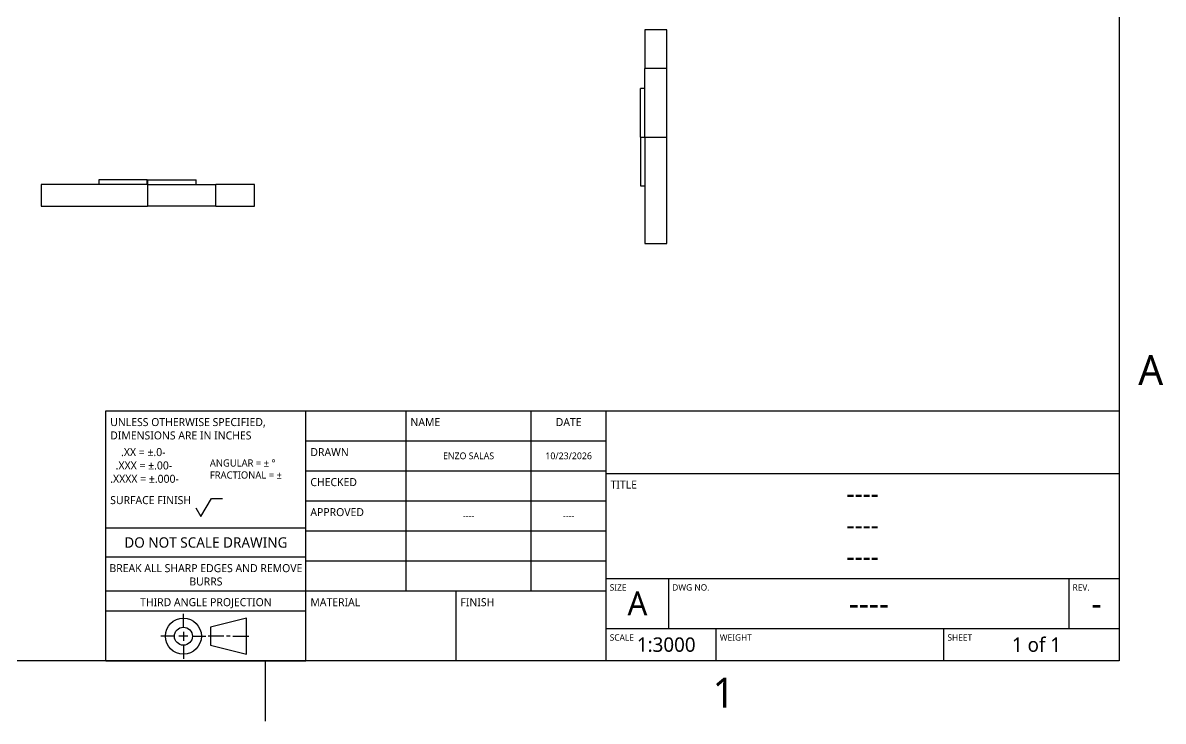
# Model space of a CAD drawing. Extents: x 0 to 11, y 0 to 8.5.
# Drawn here: x 4.07 to 10.9, y 0.02 to 4.21 of the extents above; entities that cross this region are included whole.
import ezdxf

# ---------------------------------------------------------------- set-up
doc = ezdxf.new("R2010")
doc.units = 0
doc.header["$LTSCALE"] = 0.5
doc.header["$MEASUREMENT"] = 0
for name, color, linetype in [('BORDER_FRAME', 7, 'CONTINUOUS'), ('BORDER_ZONES', 7, 'CONTINUOUS'), ('TITLE_BLOCK', 7, 'CONTINUOUS'), ('VISIBLE', 7, 'CONTINUOUS')]:
    doc.layers.add(name, color=color, linetype=linetype)
doc.styles.add('ONSHAPE-STANDARD', font='NotoSans-Regular.ttf')
doc.styles.add('ONSHAPE-STANDARD-FIELDS', font='')
doc.styles.get('ONSHAPE-STANDARD-FIELDS').set_extended_font_data('Noto Sans')

msp = doc.modelspace()

# ---------------------------------------------------------------- linework, layer by layer
at = {"layer": 'BORDER_FRAME'}
for p, q in [((10.639, 8.12), (10.639, 0.38)), ((10.639, 0.38), (0.399, 0.38))]:
    msp.add_line(p, q, dxfattribs=at)
at = {"layer": 'BORDER_ZONES'}
msp.add_line((5.519, 0.38), (5.519, 0.019), dxfattribs=at)
at = {"layer": 'TITLE_BLOCK'}
for p, q in [((4.564, 0.38), (4.564, 1.88)), ((4.564, 1.88), (5.764, 1.88)), ((5.764, 0.38), (5.764, 1.88)), ((5.764, 1.88), (7.564, 1.88)), ((6.364, 0.8), (6.364, 1.88)), ((7.114, 0.8), (7.114, 1.88)), ((7.564, 0.38), (7.564, 1.88)), ((7.564, 1.88), (10.639, 1.88)), ((5.764, 1.7), (7.564, 1.7)), ((5.764, 1.52), (7.564, 1.52)), ((7.564, 1.505), (10.639, 1.505)), ((5.134, 1.24603848), (5.197, 1.35515768)), ((5.197, 1.35515768), (5.263, 1.35515768)), ((5.764, 1.34), (7.564, 1.34)), ((5.104, 1.298), (5.134, 1.24603848)), ((4.564, 1.178), (5.764, 1.178)), ((5.764, 1.16), (7.564, 1.16)), ((4.564, 1.004), (5.764, 1.004)), ((5.764, 0.98), (7.564, 0.98)), ((7.564, 0.875), (10.639, 0.875)), ((7.939, 0.575), (7.939, 0.875)), ((10.339, 0.575), (10.339, 0.875)), ((4.564, 0.8), (5.764, 0.8)), ((5.764, 0.8), (7.564, 0.8)), ((6.664, 0.38), (6.664, 0.8)), ((4.564, 0.68), (5.764, 0.68)), ((5.029, 0.5828), (5.029, 0.6638)), ((5.407, 0.6368), (5.191, 0.5828)), ((5.407, 0.4208), (5.407, 0.6368)), ((5.029, 0.5558), (5.029, 0.5018)), ((5.191, 0.5828), (5.191, 0.4748)), ((7.564, 0.575), (10.639, 0.575)), ((8.224, 0.38), (8.224, 0.575)), ((9.589, 0.38), (9.589, 0.575)), ((4.975, 0.5288), (4.894, 0.5288)), ((5.056, 0.5288), (5.002, 0.5288)), ((5.083, 0.5288), (5.164, 0.5288)), ((5.272, 0.5288), (5.1775, 0.5288)), ((5.3098, 0.5288), (5.2882, 0.5288)), ((5.326, 0.5288), (5.4205, 0.5288)), ((5.029, 0.4748), (5.029, 0.3938)), ((5.191, 0.4748), (5.407, 0.4208)), ((4.564, 0.38), (5.764, 0.38))]:
    msp.add_line(p, q, dxfattribs=at)
for radius in [0.108, 0.054]:
    msp.add_circle((5.029, 0.5288), radius, dxfattribs=at)
at = {"layer": 'VISIBLE'}
for p, q in [((7.79657909, 4.16444791), (7.79657909, 3.93220166)), ((7.92781269, 3.93220166), (7.92781269, 4.16444791)), ((7.79657909, 3.52203785), (7.79657909, 3.93219668)), ((7.92781269, 3.93219668), (7.79657909, 3.93219668)), ((7.92781269, 3.52203785), (7.92781269, 3.93219668)), ((7.77033237, 3.52208236), (7.77033237, 3.81418486)), ((7.77033237, 3.51964985), (7.77033237, 3.22979266)), ((7.79657909, 3.52203785), (7.92781269, 3.52203785)), ((7.79657909, 3.52203508), (7.79657909, 2.88418351)), ((7.92781269, 2.88418351), (7.92781269, 3.52203508)), ((4.81379151, 3.23836549), (4.17593994, 3.23836549)), ((4.17593994, 3.23836549), (4.17593994, 3.10713189)), ((4.81140628, 3.26461221), (4.5215491, 3.26461221)), ((4.81379429, 3.23836549), (5.22395311, 3.23836549)), ((4.81379429, 3.23836549), (4.81379429, 3.10713189)), ((4.81383879, 3.26461221), (5.1059413, 3.26461221)), ((5.22395311, 3.10713189), (5.22395311, 3.23836549)), ((5.45620434, 3.23836549), (5.2239581, 3.23836549)), ((4.17593994, 3.10713189), (4.81379151, 3.10713189)), ((5.22395311, 3.10713189), (4.81379429, 3.10713189)), ((5.2239581, 3.10713189), (5.45620434, 3.10713189)), ((7.79657909, 2.88418351), (7.92781269, 2.88418351))]:
    msp.add_line(p, q, dxfattribs=at)
at = {"layer": 'VISIBLE', "flags": 128}
for points in [[(7.92781269, 4.16444791), (7.92102558, 4.1644528), (7.92052193, 4.16445273), (7.92026316, 4.16445309), (7.91687656, 4.16445129), (7.91458302, 4.16445229), (7.91323118, 4.16445263), (7.91144979, 4.16445182), (7.91139795, 4.16445161), (7.90815573, 4.16444435), (7.90735461, 4.16444473), (7.90594042, 4.16444436), (7.90424501, 4.16445083), (7.9040181, 4.16444983), (7.90311374, 4.16445249), (7.90047236, 4.16444692), (7.89876849, 4.16445176), (7.89864967, 4.1644515), (7.89803756, 4.16445272), (7.89500429, 4.16444568), (7.89465249, 4.16444441), (7.89057456, 4.16444934), (7.89029058, 4.16444815), (7.88808824, 4.16444994), (7.88775449, 4.16445274), (7.88675492, 4.16445094), (7.88529015, 4.16444518), (7.88303566, 4.16444679), (7.88066802, 4.16444428), (7.87832925, 4.16445082), (7.8779865, 4.16444975), (7.87769768, 4.16444705), (7.87656997, 4.164453), (7.8761868, 4.16444997), (7.87604111, 4.16445093), (7.87345108, 4.1644364), (7.87209383, 4.16444655), (7.87066313, 4.16445106), (7.86937399, 4.16445317), (7.86894604, 4.16444988), (7.86869807, 4.16445252), (7.86646503, 4.16445147), (7.86409071, 4.16445239), (7.86346481, 4.16444937), (7.86219589, 4.16445035), (7.86092698, 4.16444937), (7.86030107, 4.16445239), (7.85792676, 4.16445147), (7.85569371, 4.16445252), (7.85544574, 4.16444988), (7.85501779, 4.16445317), (7.85372865, 4.16445106), (7.85229795, 4.16444655), (7.8509407, 4.1644364), (7.84835067, 4.16445093), (7.84820498, 4.16444997), (7.84782181, 4.164453), (7.8466941, 4.16444705), (7.84640528, 4.16444975), (7.84606253, 4.16445082), (7.84372376, 4.16444428), (7.84135612, 4.16444679), (7.83910163, 4.16444518), (7.83763687, 4.16445094), (7.83663729, 4.16445274), (7.83630354, 4.16444994), (7.8341012, 4.16444815), (7.83381723, 4.16444934), (7.82973929, 4.16444441), (7.82938749, 4.16444568), (7.82635422, 4.16445272), (7.82574212, 4.1644515), (7.82562329, 4.16445176), (7.82391943, 4.16444692), (7.82127804, 4.16445249), (7.82037368, 4.16444983), (7.82014677, 4.16445083), (7.81845136, 4.16444436), (7.81703717, 4.16444473), (7.81623605, 4.16444435), (7.81299384, 4.16445161), (7.81294199, 4.16445182), (7.8111606, 4.16445263), (7.80980875, 4.16445229), (7.80751522, 4.16445129), (7.80412862, 4.16445309), (7.80386985, 4.16445273), (7.8033662, 4.1644528), (7.79657909, 4.16444791)], [(7.79657909, 3.81418786), (7.79441873, 3.81418821), (7.77033237, 3.81418486)], [(7.77033237, 3.52208236), (7.77301658, 3.52212448), (7.77353385, 3.52215928), (7.78132402, 3.52212396), (7.78205741, 3.52213994), (7.78225696, 3.52216386), (7.78451542, 3.52217965), (7.78463534, 3.52215077), (7.78494785, 3.52213659), (7.78562267, 3.52212345), (7.79321418, 3.52214572), (7.79359067, 3.52212129), (7.7954197, 3.5220909), (7.79657909, 3.52208431)], [(7.79657909, 3.51965223), (7.79349873, 3.51965668), (7.79242535, 3.51965314), (7.79204523, 3.51965334), (7.79034487, 3.51962481), (7.78889891, 3.51962194), (7.78809578, 3.51959857), (7.78427085, 3.51964787), (7.78345573, 3.5196373), (7.78286429, 3.519648), (7.78239395, 3.51964657), (7.77894772, 3.51961552), (7.77778475, 3.5196369), (7.77637822, 3.51963075), (7.77554385, 3.51964356), (7.77322707, 3.51964868), (7.77170036, 3.51965226), (7.77111849, 3.51965137), (7.77033237, 3.51964985)], [(4.5215491, 3.26461221), (4.52154117, 3.23994149), (4.5215418, 3.23836549)], [(4.81140866, 3.23836549), (4.81141311, 3.24144585), (4.81140958, 3.24251923), (4.81140977, 3.24289935), (4.81138125, 3.24459971), (4.81137838, 3.24604567), (4.81135501, 3.2468488), (4.8114043, 3.25067373), (4.81139374, 3.25148885), (4.81140444, 3.25208029), (4.81140301, 3.25255063), (4.81137196, 3.25599686), (4.81139333, 3.25715983), (4.81138718, 3.25856636), (4.81139999, 3.25940073), (4.81140512, 3.26171751), (4.81140869, 3.26324422), (4.8114078, 3.26382609), (4.81140628, 3.26461221)], [(4.81383879, 3.26461221), (4.81388092, 3.261928), (4.81391571, 3.26141073), (4.8138804, 3.25362056), (4.81389637, 3.25288717), (4.81392029, 3.25268762), (4.81393609, 3.25042916), (4.8139072, 3.25030924), (4.81389302, 3.24999673), (4.81387988, 3.24932191), (4.81390215, 3.2417304), (4.81387772, 3.24135391), (4.81384733, 3.23952488), (4.81384075, 3.23836549)], [(5.10594429, 3.23836549), (5.10594465, 3.24052585), (5.1059413, 3.26461221)], [(5.45620434, 3.10713189), (5.45620923, 3.113919), (5.45620916, 3.11442265), (5.45620952, 3.11468142), (5.45620772, 3.11806802), (5.45620872, 3.12036156), (5.45620906, 3.1217134), (5.45620826, 3.12349479), (5.45620804, 3.12354663), (5.45620079, 3.12678885), (5.45620117, 3.12758997), (5.45620079, 3.12900416), (5.45620727, 3.13069957), (5.45620627, 3.13092648), (5.45620892, 3.13183084), (5.45620335, 3.13447222), (5.45620819, 3.13617609), (5.45620793, 3.13629491), (5.45620915, 3.13690702), (5.45620211, 3.13994029), (5.45620084, 3.14029209), (5.45620577, 3.14437002), (5.45620458, 3.144654), (5.45620638, 3.14685634), (5.45620917, 3.14719009), (5.45620737, 3.14818966), (5.45620161, 3.14965443), (5.45620323, 3.15190892), (5.45620072, 3.15427656), (5.45620725, 3.15661533), (5.45620618, 3.15695808), (5.45620348, 3.1572469), (5.45620943, 3.15837461), (5.45620641, 3.15875778), (5.45620736, 3.15890347), (5.45619283, 3.1614935), (5.45620299, 3.16285075), (5.45620749, 3.16428145), (5.4562096, 3.16557059), (5.45620631, 3.16599854), (5.45620896, 3.16624651), (5.4562079, 3.16847955), (5.45620883, 3.17085387), (5.45620581, 3.17147977), (5.45620678, 3.17274869), (5.45620581, 3.1740176), (5.45620883, 3.17464351), (5.4562079, 3.17701782), (5.45620896, 3.17925087), (5.45620631, 3.17949884), (5.4562096, 3.17992679), (5.45620749, 3.18121593), (5.45620299, 3.18264663), (5.45619283, 3.18400388), (5.45620736, 3.18659391), (5.45620641, 3.1867396), (5.45620943, 3.18712277), (5.45620348, 3.18825048), (5.45620618, 3.1885393), (5.45620725, 3.18888205), (5.45620072, 3.19122082), (5.45620323, 3.19358846), (5.45620161, 3.19584295), (5.45620737, 3.19730771), (5.45620917, 3.19830729), (5.45620638, 3.19864104), (5.45620458, 3.20084338), (5.45620577, 3.20112735), (5.45620084, 3.20520529), (5.45620211, 3.20555709), (5.45620915, 3.20859036), (5.45620793, 3.20920246), (5.45620819, 3.20932129), (5.45620335, 3.21102515), (5.45620892, 3.21366654), (5.45620627, 3.2145709), (5.45620727, 3.21479781), (5.45620079, 3.21649322), (5.45620117, 3.21790741), (5.45620079, 3.21870853), (5.45620804, 3.22195074), (5.45620826, 3.22200259), (5.45620906, 3.22378398), (5.45620872, 3.22513583), (5.45620772, 3.22742936), (5.45620952, 3.23081596), (5.45620916, 3.23107473), (5.45620923, 3.23157838), (5.45620434, 3.23836549)], [(7.77033237, 3.22979266), (7.79500309, 3.22978474), (7.79657909, 3.22978537)]]:
    msp.add_lwpolyline(points, dxfattribs=at)

# ---------------------------------------------------------------- texts
at = {"layer": 'BORDER_ZONES', "char_height": 0.18, "attachment_point": 5, "style": 'ONSHAPE-STANDARD'}
for s, insert in [('A', (10.829, 2.125)), ('1', (8.269, 0.19))]:
    msp.add_mtext(s, dxfattribs=dict(at, insert=insert))
at = {"layer": 'TITLE_BLOCK'}
for s, insert, char_height, width, attachment_point, style in [('UNLESS OTHERWISE SPECIFIED, DIMENSIONS ARE IN INCHES', (4.5904, 1.8368), 0.048, 1.176, 1, 'ONSHAPE-STANDARD'), ('NAME', (6.3904, 1.8368), 0.048, 0.735, 1, 'ONSHAPE-STANDARD'), ('DATE', (7.339, 1.8368), 0.048, 0.441, 2, 'ONSHAPE-STANDARD'), ('    .XX = ±.0-^J  .XXX = ±.00-^J.XXXX = ±.000-', (4.5904, 1.6568), 0.048, 0.588, 1, 'ONSHAPE-STANDARD'), ('DRAWN', (5.7904, 1.6568), 0.048, 0.588, 1, 'ONSHAPE-STANDARD'), ('^JANGULAR = ± °^JFRACTIONAL = ±', (5.18776, 1.66112), 0.0432, 0.588, 1, 'ONSHAPE-STANDARD'), ('ENZO SALAS', (6.739, 1.61), 0.04032, 0.75, 5, 'ONSHAPE-STANDARD-FIELDS'), ('10/23/2026', (7.339, 1.61), 0.04032, 0.45, 5, 'ONSHAPE-STANDARD-FIELDS'), ('CHECKED', (5.7904, 1.4768), 0.048, 0.588, 1, 'ONSHAPE-STANDARD'), ('TITLE', (7.5904, 1.4618), 0.048, 0.3675, 1, 'ONSHAPE-STANDARD'), ('SURFACE FINISH', (4.5904, 1.3688), 0.048, 0.588, 1, 'ONSHAPE-STANDARD'), ('----', (9.1015, 1.385), 0.1152, 2.775, 5, 'ONSHAPE-STANDARD-FIELDS'), ('APPROVED', (5.7904, 1.2968), 0.048, 0.588, 1, 'ONSHAPE-STANDARD'), ('----', (6.739, 1.25), 0.04032, 0.75, 5, 'ONSHAPE-STANDARD-FIELDS'), ('----', (7.339, 1.25), 0.04032, 0.45, 5, 'ONSHAPE-STANDARD-FIELDS'), ('----', (9.1015, 1.196), 0.1152, 2.775, 5, 'ONSHAPE-STANDARD-FIELDS'), ('DO NOT SCALE DRAWING', (5.164, 1.12184), 0.0624, 1.176, 2, 'ONSHAPE-STANDARD'), ('BREAK ALL SHARP EDGES AND REMOVE BURRS', (5.164, 0.9608), 0.048, 1.176, 2, 'ONSHAPE-STANDARD'), ('----', (9.1015, 1.007), 0.1152, 2.775, 5, 'ONSHAPE-STANDARD-FIELDS'), ('SIZE', (7.58512, 0.84044), 0.0384, 0.3675, 1, 'ONSHAPE-STANDARD'), ('DWG NO.', (7.96012, 0.84044), 0.0384, 2.352, 1, 'ONSHAPE-STANDARD'), ('REV.', (10.36012, 0.84044), 0.0384, 0.294, 1, 'ONSHAPE-STANDARD'), ('THIRD ANGLE PROJECTION', (5.164, 0.7568), 0.048, 1.176, 2, 'ONSHAPE-STANDARD'), ('MATERIAL', (5.7904, 0.7568), 0.048, 0.882, 1, 'ONSHAPE-STANDARD'), ('FINISH', (6.6904, 0.7568), 0.048, 0.882, 1, 'ONSHAPE-STANDARD'), ('A', (7.7515, 0.725), 0.144, 0.375, 5, 'ONSHAPE-STANDARD-FIELDS'), ('----', (9.139, 0.725), 0.144, 2.4, 5, 'ONSHAPE-STANDARD-FIELDS'), ('-', (10.504, 0.725), 0.144, 0.27, 5, 'ONSHAPE-STANDARD-FIELDS'), ('SCALE', (7.58512, 0.54044), 0.0384, 0.6468, 1, 'ONSHAPE-STANDARD'), ('1:3000', (7.924, 0.4775), 0.0864, 0.6, 5, 'ONSHAPE-STANDARD-FIELDS'), ('WEIGHT', (8.24512, 0.54044), 0.0384, 1.3377, 1, 'ONSHAPE-STANDARD'), ('SHEET', (9.61012, 0.54044), 0.0384, 1.029, 1, 'ONSHAPE-STANDARD'), ('1 of 1', (10.144, 0.4775), 0.0864, 0.99, 5, 'ONSHAPE-STANDARD-FIELDS')]:
    msp.add_mtext(s, dxfattribs=dict(at, insert=insert, char_height=char_height, width=width, attachment_point=attachment_point, style=style))

doc.saveas('drawing.dxf')
